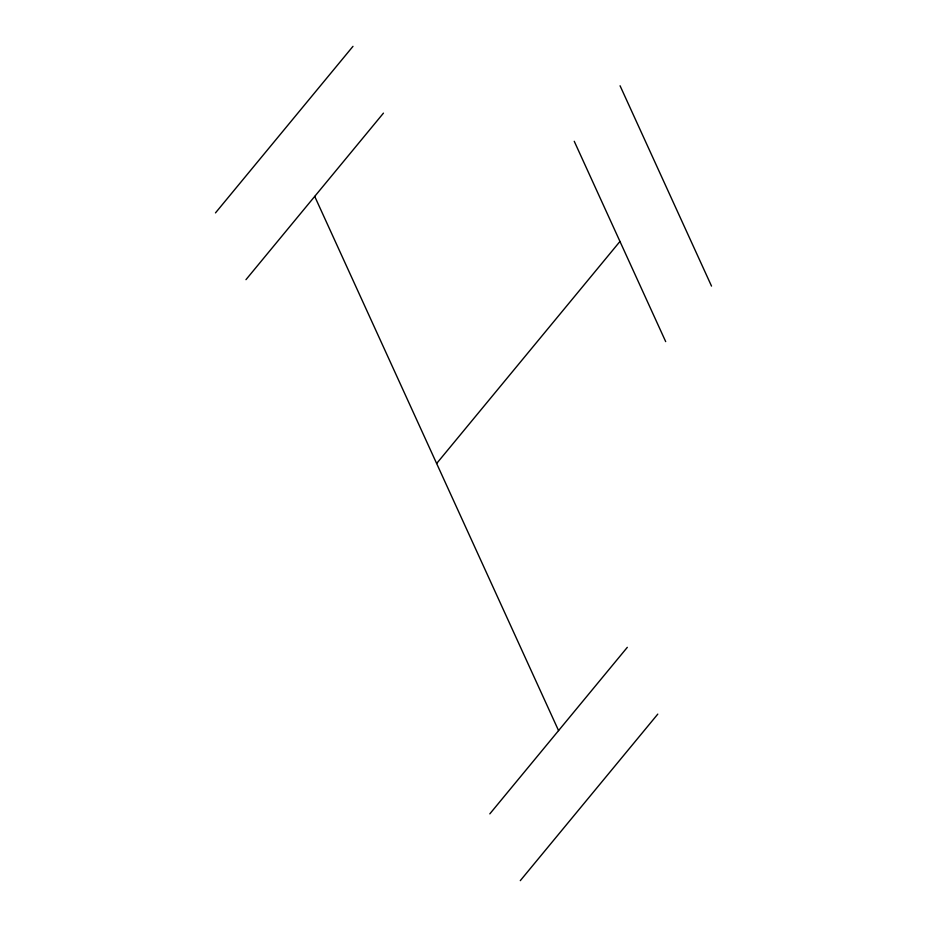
<?xml version="1.0" encoding="UTF-8"?>
<svg xmlns="http://www.w3.org/2000/svg" width="927" height="927" viewBox="0 0 927 927"><rect width="100%" height="100%" fill="white"/><g stroke="black" fill="none" stroke-linecap="round" stroke-linejoin="round"><path stroke-width="1.39" d="M215.481 212.886L352.978 46.35M245.968 279.664L383.454 113.129M436.64 463.5L619.966 241.449M489.815 813.871L627.312 647.336M520.29 880.65L657.788 714.114M620.07 85.771L711.519 286.095M574.242 141.286L665.69 341.611M314.716 196.397L558.564 730.603"/></g></svg>
